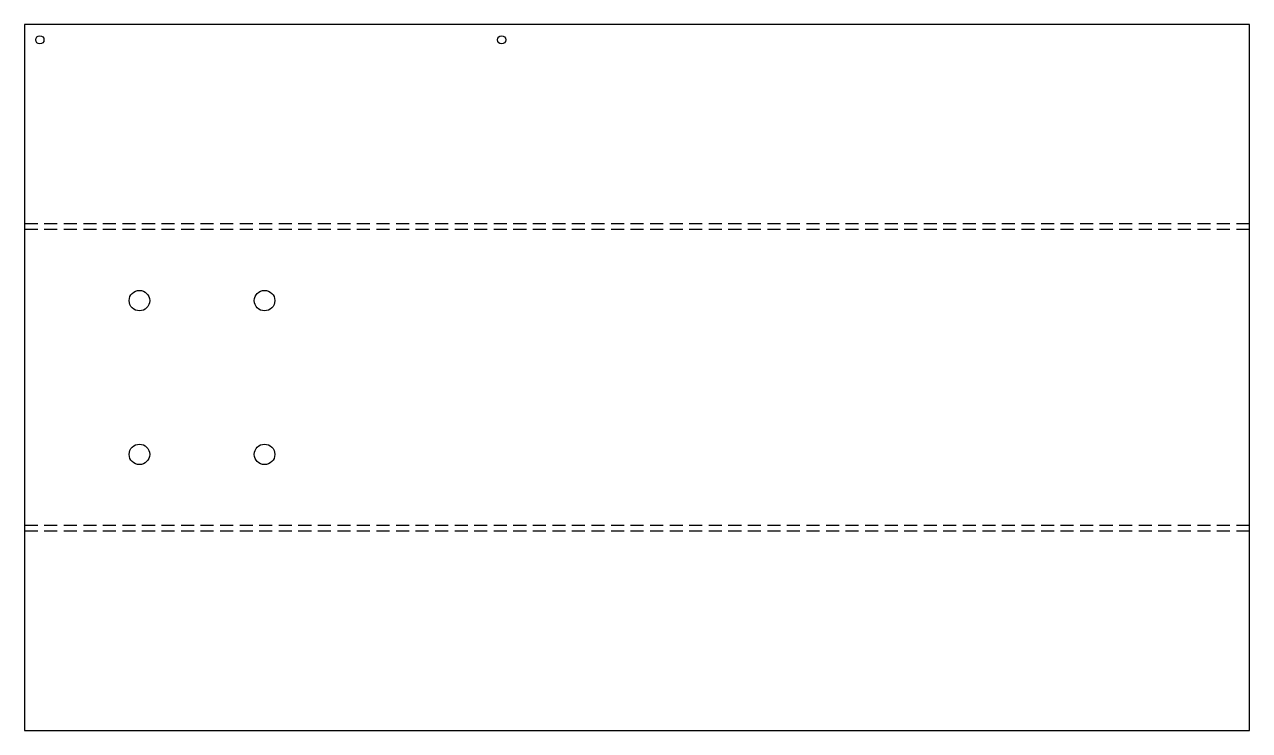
# Model space of a CAD drawing. Extents: x 0 to 1194, y 0 to 689.
import ezdxf

# ---------------------------------------------------------------- set-up
doc = ezdxf.new("R2010")
doc.units = 0
doc.header["$MEASUREMENT"] = 0
doc.linetypes.add('DASHED', pattern=[19.05, 12.7, -6.35])
doc.layers.get('0').update_dxf_attribs({"linetype": 'CONTINUOUS'})

msp = doc.modelspace()

# ---------------------------------------------------------------- linework, layer by layer
for p, q in [((0, 688.22), (0, 0.5)), ((1193.5, 688.72), (0.5, 688.72)), ((1194, 0.5), (1194, 688.22)), ((0.5, 0), (1193.5, 0))]:
    msp.add_line(p, q)
at = {"linetype": 'DASHED'}
for p, q in [((1194, 494.36), (0, 494.36)), ((1194, 488.72), (0, 488.72)), ((1194, 200), (0, 200)), ((1194, 194.36), (0, 194.36))]:
    msp.add_line(p, q, dxfattribs=at)
for centre, radius in [((15, 673.72), 4), ((465, 673.72), 4), ((112, 419.36), 10), ((234, 419.36), 10), ((112, 269.36), 10), ((234, 269.36), 10)]:
    msp.add_circle(centre, radius)
for centre, start, end in [((0.5, 688.22), 90, 180), ((1193.5, 688.22), 0, 90), ((0.5, 0.5), 180, 270), ((1193.5, 0.5), 270, 0)]:
    msp.add_arc(centre, 0.5, start, end)

doc.saveas('drawing.dxf')
